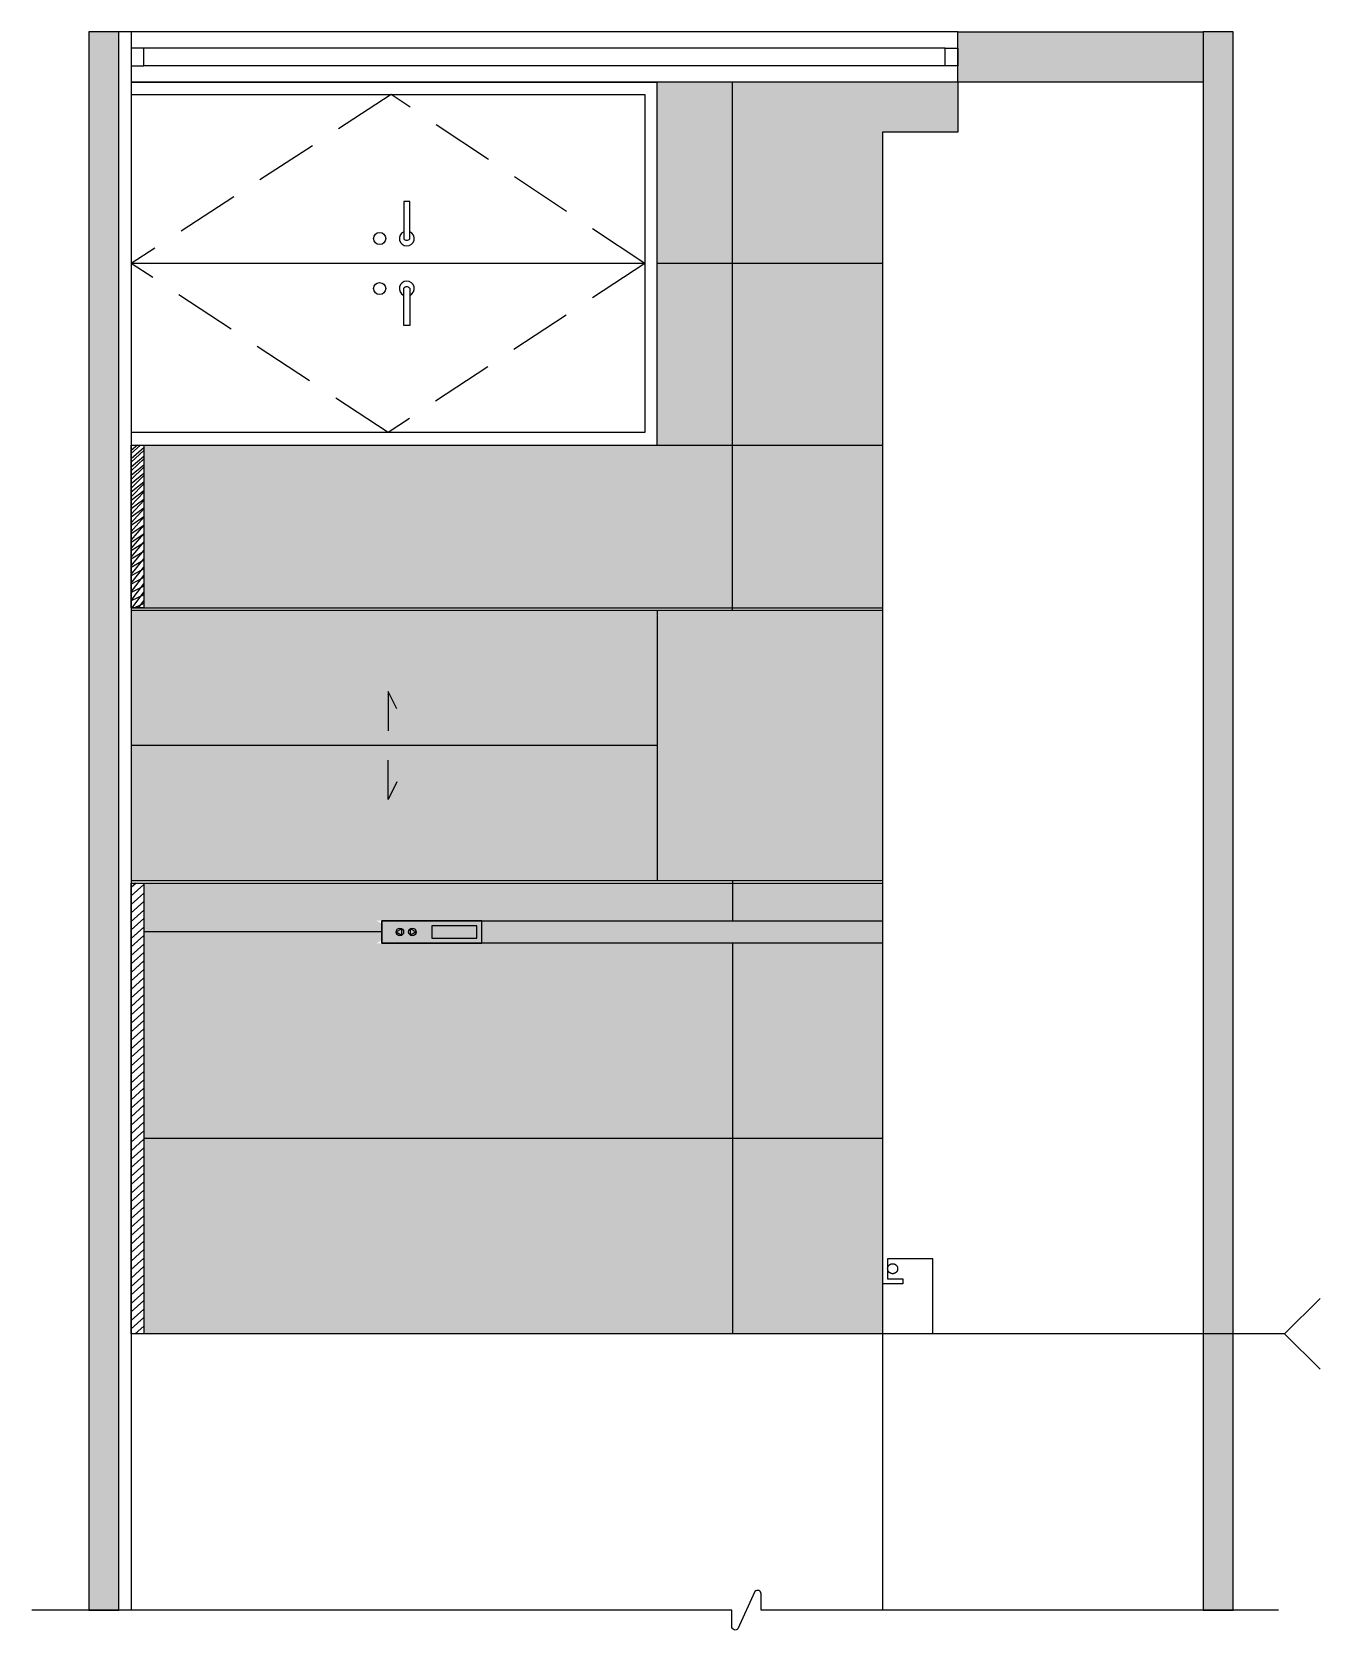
# Model space of a CAD drawing. Header units: millimetres. Extents: x -86361817 to -86131630, y 1129306426 to 1129405304.
# Drawn here: x -86323087 to -86317944, y 1129365238 to 1129371621 of the extents above; entities that cross this region are included whole.
import ezdxf

# ---------------------------------------------------------------- set-up
doc = ezdxf.new("R2010")
doc.units = ezdxf.units.MM
doc.header["$LTSCALE"] = 1000
doc.linetypes.add('DASHED2', pattern=[0.375, 0.25, -0.125])
for name, color, linetype in [('A-WIND', 126, 'Continuous'), ('EL-普通墙体填充', 251, 'Continuous'), ('EL-立面墙体线', 2, 'Continuous'), ('EL-立面尺寸', 44, 'Continuous'), ('EL-立面造型中线', 3, 'Continuous'), ('E—立面完成面', 6, 'Continuous'), ('E—立面造型线', 3, 'Continuous'), ('E—装饰—填充03(灰度)', 250, 'Continuous'), ('P—索引号', 40, 'Continuous')]:
    doc.layers.add(name, color=color, linetype=linetype)
pattern_1 = [(135, (23915.1632617414, 0), (-33.94112549695428, -16.97056274847714), [0.96, -14.4])]

# ---------------------------------------------------------------- blocks, each defined once
blk = doc.blocks.new('*U222')
at = {"layer": 'EL-立面尺寸'}
h = blk.add_hatch(dxfattribs=at)
h.set_pattern_fill('ANSI32', color=250, scale=5)
h.set_pattern_definition([(45, (388644.8520125195, -230874.1467791958), (-16.83798022700466, 16.83798022700466), []), (45, (388656.0773375195, -230874.1467791958), (-16.83798022700466, 16.83798022700466), [])])
h.paths.add_polyline_path([(2233252.338777654, -70582.9300479863), (2232602.338777833, -70582.9300479863), (2232602.338777833, -70632.9300479863), (2233252.338777654, -70632.9300479863)])
at = {"layer": 'EL-立面造型中线', "color": 4}
blk.add_lwpolyline([(2233252.338777654, -70582.9300479863), (2232602.338777833, -70582.9300479863), (2232602.338777833, -70632.9300479863), (2233252.338777654, -70632.9300479863)], close=True, dxfattribs=at)
blk = doc.blocks.new('*U215')
at = {"layer": 'EL-普通墙体填充'}
h = blk.add_hatch(color=256, dxfattribs=at)
h.dxf.hatch_style = 1
h.paths.add_polyline_path([(-313888.2097476052, 206835.8393910179), (-307584.2010338954, 206835.8393910179), (-307584.2010338954, 206955.839391018), (-313888.2097476052, 206955.839391018)])
at = {"layer": 'EL-立面墙体线', "color": 2}
blk.add_lwpolyline([(-313888.2097476052, 206835.8393910179), (-307584.2010338954, 206835.8393910179), (-307584.2010338954, 206955.839391018), (-313888.2097476052, 206955.839391018)], close=True, dxfattribs=at)
blk = doc.blocks.new('*U214')
at = {"layer": 'EL-普通墙体填充'}
h = blk.add_hatch(color=256, dxfattribs=at)
h.dxf.hatch_style = 1
h.paths.add_polyline_path([(-287419.5723476592, 206835.8393910179), (-286831.5723477826, 206835.8393910179), (-286831.5723477826, 206955.839391018), (-287419.5723476592, 206955.839391018)])
at = {"layer": 'EL-立面墙体线', "color": 2}
blk.add_lwpolyline([(-287419.5723476592, 206835.8393910179), (-286831.5723477826, 206835.8393910179), (-286831.5723477826, 206955.839391018), (-287419.5723476592, 206955.839391018)], close=True, dxfattribs=at)
blk = doc.blocks.new('*U216')
for p, q in [((-3250.000003656896, 35.00000000000546), (-50, 35.00000000000546)), ((-3250.000003656896, -35.00000000000546), (-50, -35.00000000000546))]:
    blk.add_line(p, q)
for points in [[(-3300.000003656896, 35.00000000000546), (-3250.000003656896, 35.00000000000546), (-3250.000003656896, -35.00000000000546), (-3300.000003656896, -35.00000000000546)], [(0, 35.00000000000546), (-50, 35.00000000000546), (-50, -35.00000000000546), (0, -35.00000000000546)]]:
    blk.add_lwpolyline(points, close=True)
blk = doc.blocks.new('dtmb')
at = {"layer": 'E—立面造型线', "color": 5}
for points in [[(400, -45), (400, 45), (0, 45), (0, -45)], [(199.9999999999418, -25), (199.9999999999418, 25), (20, 25), (20, -25)], [(262.499995182734, 2.65252310782671e-07), (284.9999973616214, 12.99038257999928), (284.9999973616214, -12.99038204949466)], [(342.5000021788292, 2.65252310782671e-07), (319.9999999999418, 12.99038257999928), (319.9999999999418, -12.99038204949466)]]:
    blk.add_lwpolyline(points, close=True, dxfattribs=at)
for centre in [(277.4999915884109, 6.631453288719058e-07), (327.5000057731522, 6.631453288719058e-07)]:
    blk.add_circle(centre, 15.00000363145968, dxfattribs=at)
blk = doc.blocks.new('A$C60B37FDC')
at = {"layer": 'E—立面造型线', "color": 5, "rotation": 89.99999999999999}
blk.add_blockref('dtmb', (-1425.000000000407, -1400.000000000116), dxfattribs=at)
blk = doc.blocks.new('*U224')
at = {"layer": 'EL-立面尺寸'}
h = blk.add_hatch(dxfattribs=at)
h.set_pattern_fill('ANSI32', color=250, scale=5)
h.set_pattern_definition([(45, (387494.8520125195, -230874.1467791958), (-16.83798022700466, 16.83798022700466), []), (45, (387506.0773375195, -230874.1467791958), (-16.83798022700466, 16.83798022700466), [])])
h.paths.add_polyline_path([(2233252.338777654, -70582.9300479863), (2231452.338777833, -70582.9300479863), (2231452.338777833, -70632.9300479863), (2233252.338777654, -70632.9300479863)])
at = {"layer": 'EL-立面造型中线', "color": 4}
blk.add_lwpolyline([(2233252.338777654, -70582.9300479863), (2231452.338777833, -70582.9300479863), (2231452.338777833, -70632.9300479863), (2233252.338777654, -70632.9300479863)], close=True, dxfattribs=at)

msp = doc.modelspace()

# ---------------------------------------------------------------- hatches: boundary and pattern name
at = {"layer": 'E—装饰—填充03(灰度)'}
h = msp.add_hatch(dxfattribs=at)
h.set_pattern_fill('A-剖面线3', color=256, scale=120, angle=90)
h.set_pattern_definition(pattern_1)
h.paths.add_polyline_path([(-86320290.13440749, 1129369970.965556), (-86322640.13439597, 1129369970.965556), (-86322640.13439597, 1129369320.965557), (-86320290.13438287, 1129369320.965557)])
h.paths.add_polyline_path([(-86319690.13439597, 1129369970.965556), (-86320290.13440749, 1129369970.965556), (-86320290.13438287, 1129369320.965557), (-86319690.13439597, 1129369320.965557)])
h.paths.add_polyline_path([(-86319690.13439597, 1129370695.965556), (-86320590.13434777, 1129370695.965556), (-86320590.13434778, 1129369970.965556), (-86319690.13439597, 1129369970.965556)])
h.paths.add_polyline_path([(-86319690.13439597, 1129371220.965556), (-86319390.13439597, 1129371220.965556), (-86319389.24146122, 1129371420.965664), (-86320589.68788037, 1129371420.965664), (-86320590.58081514, 1129370695.965556), (-86319690.13439597, 1129370695.965556)])
h = msp.add_hatch(color=256, dxfattribs=at)
h.dxf.hatch_style = 1
h.set_gradient(color1=(255, 255, 255), color2=(128, 128, 128), rotation=45, name='INVCYLINDER')
h.paths.add_polyline_path([(-86320290.1343825, 1129369310.965557), (-86322690.1343825, 1129369310.965557), (-86322690.13437374, 1129368230.965556), (-86320290.13437374, 1129368230.965556)])
h.paths.add_polyline_path([(-86319690.13439597, 1129369310.965557), (-86320290.1343825, 1129369310.965557), (-86320290.13437374, 1129368230.965556), (-86319690.13439597, 1129368230.965556)])
h = msp.add_hatch(dxfattribs=at)
h.set_pattern_fill('A-剖面线3', color=256, scale=120, angle=90)
h.set_pattern_definition(pattern_1)
h.paths.add_polyline_path([(-86319690.13439597, 1129368070.965556), (-86320290.13437374, 1129368070.965556), (-86320290.13437374, 1129368220.965556), (-86319690.13439597, 1129368220.965556)])
h.paths.add_polyline_path([(-86320290.13437374, 1129368070.965556), (-86321710.57666692, 1129368070.965556), (-86321690.1343781, 1129368059.163195), (-86321690.1343781, 1129368025.965556), (-86322640.13439597, 1129368025.965556), (-86322640.13439597, 1129368220.965556), (-86320290.13437374, 1129368220.965556)])
h = msp.add_hatch(color=256, dxfattribs=at)
h.dxf.hatch_style = 1
h.set_gradient(color1=(255, 255, 255), color2=(128, 128, 128), rotation=45, name='INVCYLINDER')
h.paths.add_polyline_path([(-86321690.1343781, 1129368070.965556), (-86319690.13439597, 1129368070.965556), (-86319690.13439597, 1129367980.965556), (-86321690.1343781, 1129367980.965556)])
h = msp.add_hatch(dxfattribs=at)
h.set_pattern_fill('A-剖面线3', color=256, scale=120, angle=90)
h.set_pattern_definition(pattern_1)
h.paths.add_polyline_path([(-86319690.13439597, 1129367980.965556), (-86320290.13437374, 1129367980.965556), (-86320290.13437374, 1129367200.965556), (-86319690.13439597, 1129367200.965556)])
h.paths.add_polyline_path([(-86320290.13437374, 1129367980.965556), (-86321710.57666692, 1129367980.965556), (-86321690.1343781, 1129367992.767917), (-86321690.1343781, 1129368025.965556), (-86322640.13439597, 1129368025.965556), (-86322640.13439597, 1129367200.965556), (-86320290.13437374, 1129367200.965556)])
h = msp.add_hatch(dxfattribs=at)
h.set_pattern_fill('A-剖面线3', color=256, scale=120, angle=90)
h.set_pattern_definition(pattern_1)
h.paths.add_polyline_path([(-86320290.13437374, 1129367200.965556), (-86322640.13439597, 1129367200.965556), (-86322640.13439597, 1129366420.965556), (-86320290.13437374, 1129366420.965556)])
h.paths.add_polyline_path([(-86319690.13439597, 1129367200.965556), (-86320290.13437374, 1129367200.965556), (-86320290.13437374, 1129366420.965556), (-86319690.13439597, 1129366420.965556)])

# ---------------------------------------------------------------- linework, layer by layer
at = {"color": 1, "ltscale": 3}
msp.add_line((-86318085.13439597, 1129366420.965556), (-86319690.13439597, 1129366420.965556), dxfattribs=at)
at = {"color": 8}
for points in [[(-86321577.77458385, 1129370794.901992), (-86321577.77458385, 1129370943.953944), (-86321602.49411158, 1129370943.953944), (-86321602.49411158, 1129370794.901992)], [(-86321577.77458385, 1129370597.02912), (-86321577.77458385, 1129370447.977169), (-86321602.49411158, 1129370447.977169), (-86321602.49411158, 1129370597.02912)]]:
    msp.add_lwpolyline(points, dxfattribs=at)
at = {"color": 1, "ltscale": 3}
msp.add_lwpolyline([(-86317943.71303953, 1129366562.386913), (-86318085.13439597, 1129366420.965556), (-86317943.71303953, 1129366279.5442)], dxfattribs=at)
at = {"color": 8}
for centre in [(-86321698.41378714, 1129370795.965556), (-86321698.41378714, 1129370595.965556)]:
    msp.add_circle(centre, 23.98821762725129, dxfattribs=at)
for centre, radius, start, end in [((-86321590.13434772, 1129370795.965556), 29.8153275569368, 114.4906033127511, 65.5093966872489), ((-86321590.13434772, 1129370805.515852), 16.29164774103547, 220.6541047346981, 319.345895265302), ((-86321590.13434772, 1129370595.965556), 29.8153275569368, 294.4906033127511, 245.5093966872489), ((-86321590.13434772, 1129370586.415261), 16.29164774103547, 40.65410473469803, 139.3458952653019)]:
    msp.add_arc(centre, radius, start, end, dxfattribs=at)
at = {"layer": 'A-WIND'}
for p, q in [((-86319390.13439597, 1129371620.965681), (-86322690.13439962, 1129371620.965556)), ((-86319390.13439597, 1129371420.965681), (-86322690.13439962, 1129371420.965556))]:
    msp.add_line(p, q, dxfattribs=at)
at = {"layer": 'E—立面完成面'}
for p, q in [((-86322690.13440125, 1129371620.965556), (-86322740.13439618, 1129371620.965556)), ((-86322690.13440125, 1129371620.965556, -0.003880068587952283), (-86322690.13435009, 1129365316.956843, 0.03375067939403401))]:
    msp.add_line(p, q, dxfattribs=at)
msp.add_lwpolyline([(-86319390.13439597, 1129371420.965556), (-86319390.13439597, 1129371220.965556), (-86319690.13439597, 1129371220.965556), (-86319690.13439597, 1129365316.956843)], dxfattribs=at)
at = {"layer": 'E—立面造型线', "color": 147}
for p, q in [((-86322690.13434775, 1129371420.965556), (-86320590.13434775, 1129371420.965556)), ((-86320590.13434778, 1129369970.965556), (-86320590.13434775, 1129371420.965556)), ((-86320290.1343825, 1129369310.965568, 0.009909098355280466), (-86320290.13446239, 1129371420.965659)), ((-86320640.13434772, 1129370695.965556), (-86322690.13434772, 1129370695.965556)), ((-86319690.13428892, 1129370695.965556), (-86320590.1342407, 1129370695.965556)), ((-86322690.13434778, 1129369970.965556), (-86320590.13434778, 1129369970.965556)), ((-86320590.13440749, 1129369970.965556), (-86319690.13439597, 1129369970.965556)), ((-86320290.13437374, 1129368230.965556, 0.01635598155041681), (-86320290.13437374, 1129368070.965556, 0.0149101489269851)), ((-86321690.1343781, 1129368025.965556), (-86322640.13439597, 1129368025.965556)), ((-86320290.13437374, 1129367980.965556, 0.01409686807630476), (-86320290.13437374, 1129366420.965556)), ((-86319690.13439597, 1129367200.965556, 0.00704843403815238), (-86322640.13439597, 1129367200.965556, 0.00704843403815238))]:
    msp.add_line(p, q, dxfattribs=at)
at = {"layer": 'E—立面造型线', "color": 4}
for p, q in [((-86322690.13438258, 1129369320.965557), (-86319690.13439597, 1129369320.965557)), ((-86322690.1343825, 1129369310.965557), (-86319690.13439597, 1129369310.965557)), ((-86320590.1343825, 1129369310.965557, 0.009909098355280466), (-86320590.13437374, 1129368230.965556, 0.01635598155041681)), ((-86320590.13437812, 1129368770.965556), (-86322690.13437812, 1129368770.965556)), ((-86322690.13437374, 1129368230.965556), (-86319690.13439597, 1129368230.965556)), ((-86322690.13437365, 1129368220.965556), (-86319690.13439597, 1129368220.965556))]:
    msp.add_line(p, q, dxfattribs=at)
at = {"layer": 'E—立面造型线'}
msp.add_line((-86319690.13439597, 1129366420.965556), (-86322690.13435905, 1129366420.965556), dxfattribs=at)
at = {"layer": 'E—立面造型线', "color": 147}
msp.add_lwpolyline([(-86322690.13434775, 1129371370.965556), (-86320640.13434775, 1129371370.965556), (-86320640.13434778, 1129370020.965556), (-86322690.13434778, 1129370020.965556)], dxfattribs=at)
at = {"layer": 'E—立面造型线', "color": 251, "linetype": 'DASHED2'}
for points in [[(-86320640.13434772, 1129370695.965556), (-86321652.63434775, 1129371370.965556), (-86322690.13434772, 1129370695.965556)], [(-86320640.13434772, 1129370695.965556), (-86321665.1343478, 1129370020.965556), (-86322690.13434772, 1129370695.965556)]]:
    msp.add_lwpolyline(points, dxfattribs=at)
at = {"layer": 'E—立面造型线', "color": 1}
for points in [[(-86321629.39284697, 1129368916.829283), (-86321665.1343781, 1129368987.094638), (-86321665.1343781, 1129368829.468012)], [(-86321629.39284697, 1129368625.101829), (-86321665.1343781, 1129368554.836475), (-86321665.1343781, 1129368712.463101)]]:
    msp.add_lwpolyline(points, dxfattribs=at)
at = {"layer": 'E—立面造型线', "color": 4}
msp.add_lwpolyline([(-86321690.1343781, 1129368070.965556), (-86319690.13439597, 1129368070.965556), (-86319690.13439597, 1129367980.965556), (-86321690.1343781, 1129367980.965556)], close=True, dxfattribs=at)
at = {"layer": 'E—立面造型线', "color": 8, "linetype": 'DASHED2', "ltscale": 2}
msp.add_lwpolyline([(-86319490.13439597, 1129366420.965556), (-86319490.13439597, 1129366720.965556), (-86319670.13439597, 1129366720.965556), (-86319670.13439597, 1129366640.965556), (-86319610.13439597, 1129366640.965556), (-86319610.13439597, 1129366620.965556), (-86319690.13439597, 1129366620.965556)], dxfattribs=at)
msp.add_circle((-86319650.13439597, 1129366680.965556), 20, dxfattribs=at)
at = {"layer": 'P—索引号', "color": 1}
msp.add_lwpolyline([(-86318109.4100988, 1129365316.956843), (-86320175.63267405, 1129365316.956843), (-86320175.63267405, 1129365381.78492, 0.6681786379174676), (-86320200.21501191, 1129365391.967257), (-86320267.73050387, 1129365241.946428, -0.6681786379174676), (-86320292.31284149, 1129365252.128766), (-86320292.31284149, 1129365316.956843), (-86323086.69289096, 1129365316.956843)], format="xyb", dxfattribs=at)

# ---------------------------------------------------------------- block references
at = {"rotation": 270}
for p in [(-86529695.9737872, 1129057732.755809), (-86525245.9737872, 1129057732.755809)]:
    msp.add_blockref('*U215', p, dxfattribs=at)
at = {"xscale": -1.666666666666667, "yscale": 1.666666666666667, "zscale": 1.666666666666667, "rotation": 180}
msp.add_blockref('*U214', (-85840357.51381654, 1129716347.364542), dxfattribs=at)
at = {"layer": 'A-WIND', "rotation": 180}
msp.add_blockref('*U216', (-86322690.13439962, 1129371520.965556), dxfattribs=at)
at = {"layer": 'EL-立面尺寸', "color": 145, "xscale": -1, "rotation": 270}
for name, p in [('*U222', (-86252057.20434798, 1127136718.626779)), ('*U224', (-86252057.20434798, 1127134968.626779))]:
    msp.add_blockref(name, p, dxfattribs=at)
at = {"layer": 'E—立面造型线', "rotation": 90}
msp.add_blockref('A$C60B37FDC', (-86322690.1343781, 1129369450.965556), dxfattribs=at)

doc.saveas('drawing.dxf')
